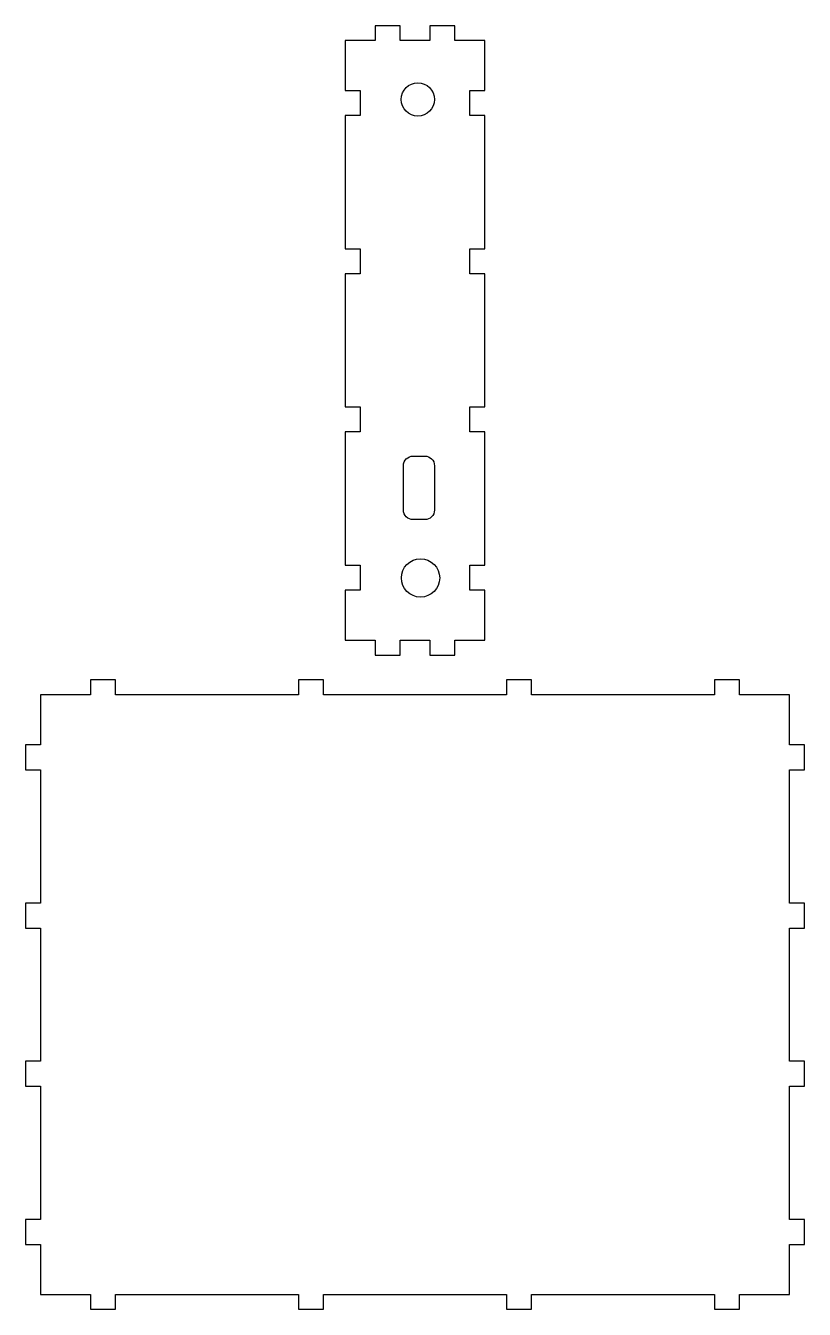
# Model space of a CAD drawing. Header units: metres. Extents: x -78 to 78, y -763 to 78.
# Drawn here: x -78 to 78, y -632 to -375 of the extents above; entities that cross this region are included whole.
import ezdxf

# ---------------------------------------------------------------- set-up
doc = ezdxf.new("R2010")
doc.units = ezdxf.units.M

msp = doc.modelspace()

# ---------------------------------------------------------------- linework, layer by layer
for p, q in [((-3, -375), (-8, -375)), ((-8, -375), (-8, -378)), ((-3, -378), (-3, -375)), ((8, -375), (3, -375)), ((3, -375), (3, -378)), ((8, -378), (8, -375)), ((-8, -378), (-14, -378)), ((-14, -378), (-14, -388)), ((3, -378), (-3, -378)), ((14, -378), (8, -378)), ((14, -388), (14, -378)), ((-14, -388), (-11, -388)), ((-11, -388), (-11, -393)), ((-2.49512, -388.467), (-2.18848, -387.902)), ((-2.18848, -387.902), (-1.78223, -387.409)), ((-1.78223, -387.409), (-1.28906, -387.003)), ((-1.28906, -387.003), (-0.72461, -386.695)), ((-0.72461, -386.695), (-0.09961, -386.502)), ((-0.09961, -386.502), (0.57129, -386.434)), ((0.57129, -386.434), (1.24219, -386.502)), ((1.24219, -386.502), (1.86719, -386.695)), ((1.86719, -386.695), (2.43262, -387.002)), ((2.43262, -387.002), (2.92578, -387.409)), ((2.92578, -387.409), (3.33203, -387.901)), ((3.33203, -387.901), (3.63867, -388.467)), ((11, -393), (11, -388)), ((11, -388), (14, -388)), ((-2.75684, -389.763), (-2.68945, -389.092)), ((-2.68945, -390.434), (-2.75684, -389.763)), ((-2.68945, -389.092), (-2.49512, -388.467)), ((-2.49512, -391.059), (-2.68945, -390.434)), ((3.63867, -388.467), (3.83203, -389.093)), ((3.83203, -390.433), (3.63867, -391.059)), ((3.83203, -389.093), (3.90039, -389.763)), ((3.90039, -389.763), (3.83203, -390.433)), ((-11, -393), (-14, -393)), ((-14, -393), (-14, -419.667)), ((-2.18848, -391.623), (-2.49512, -391.059)), ((-1.78223, -392.116), (-2.18848, -391.623)), ((-1.28906, -392.522), (-1.78223, -392.116)), ((-0.72461, -392.829), (-1.28906, -392.522)), ((-0.09961, -393.024), (-0.72461, -392.829)), ((0.57129, -393.091), (-0.09961, -393.024)), ((1.24219, -393.023), (0.57129, -393.091)), ((1.86719, -392.829), (1.24219, -393.023)), ((2.43262, -392.522), (1.86719, -392.829)), ((2.92578, -392.116), (2.43262, -392.522)), ((3.33203, -391.624), (2.92578, -392.116)), ((3.63867, -391.059), (3.33203, -391.624)), ((14, -393), (11, -393)), ((14, -419.667), (14, -393)), ((-14, -419.667), (-11, -419.667)), ((-11, -419.667), (-11, -424.667)), ((11, -424.667), (11, -419.667)), ((11, -419.667), (14, -419.667)), ((-11, -424.667), (-14, -424.667)), ((-14, -424.667), (-14, -451.333)), ((14, -424.667), (11, -424.667)), ((14, -451.333), (14, -424.667)), ((-14, -451.333), (-11, -451.333)), ((-11, -451.333), (-11, -456.333)), ((11, -456.333), (11, -451.333)), ((11, -451.333), (14, -451.333)), ((-11, -456.333), (-14, -456.333)), ((-14, -456.333), (-14, -483)), ((14, -456.333), (11, -456.333)), ((14, -483), (14, -456.333)), ((-2.27148, -462.709), (-2.16016, -462.345)), ((-2.16016, -462.345), (-1.98242, -462.018)), ((-1.98242, -462.018), (-1.74707, -461.732)), ((-1.74707, -461.732), (-1.46094, -461.495)), ((-1.46094, -461.495), (-1.13281, -461.317)), ((-1.13281, -461.317), (-0.76953, -461.207)), ((-0.76953, -461.207), (-0.37988, -461.168)), ((-0.37988, -461.168), (1.96484, -461.168)), ((1.96484, -461.168), (2.35547, -461.207)), ((2.35547, -461.207), (2.71875, -461.317)), ((2.71875, -461.317), (3.04688, -461.495)), ((3.04688, -461.495), (3.33203, -461.732)), ((3.33203, -461.732), (3.56738, -462.018)), ((3.56738, -462.018), (3.74512, -462.345)), ((3.74512, -462.345), (3.85742, -462.709)), ((-2.31055, -463.099), (-2.27148, -462.709)), ((-2.31055, -470.859), (-2.31055, -463.099)), ((3.85742, -462.709), (3.89648, -463.099)), ((3.89648, -463.099), (3.89648, -471.969)), ((-2.31152, -471.969), (-2.31055, -470.859)), ((-2.27148, -472.358), (-2.31152, -471.969)), ((-2.16016, -472.722), (-2.27148, -472.358)), ((-1.98242, -473.05), (-2.16016, -472.722)), ((3.74512, -472.722), (3.56738, -473.05)), ((3.85742, -472.357), (3.74512, -472.722)), ((3.89648, -471.969), (3.85742, -472.357)), ((-1.74707, -473.334), (-1.98242, -473.05)), ((-1.46094, -473.571), (-1.74707, -473.334)), ((-1.13281, -473.749), (-1.46094, -473.571)), ((-0.76953, -473.862), (-1.13281, -473.749)), ((-0.37988, -473.898), (-0.76953, -473.862)), ((1.96484, -473.898), (-0.37988, -473.898)), ((2.35547, -473.862), (1.96484, -473.898)), ((2.71875, -473.749), (2.35547, -473.862)), ((3.04688, -473.571), (2.71875, -473.749)), ((3.33203, -473.334), (3.04688, -473.571)), ((3.56738, -473.05), (3.33203, -473.334)), ((-14, -483), (-11, -483)), ((-11, -483), (-11, -488)), ((-2.08008, -483.418), (-1.61133, -482.85)), ((-1.61133, -482.85), (-1.04199, -482.38)), ((-1.04199, -482.38), (-0.38965, -482.025)), ((-0.38965, -482.025), (0.33105, -481.803)), ((0.33105, -481.803), (1.10449, -481.725)), ((1.10449, -481.725), (1.87891, -481.803)), ((1.87891, -481.803), (2.60059, -482.025)), ((2.60059, -482.025), (3.25195, -482.38)), ((3.25195, -482.38), (3.82129, -482.85)), ((3.82129, -482.85), (4.29004, -483.418)), ((11, -488), (11, -483)), ((11, -483), (14, -483)), ((-2.73633, -485.565), (-2.6582, -484.791)), ((-2.6582, -486.339), (-2.73633, -485.565)), ((-2.6582, -484.791), (-2.43359, -484.069)), ((-2.43359, -484.069), (-2.08008, -483.418)), ((4.29004, -483.418), (4.64453, -484.069)), ((4.64453, -484.069), (4.86719, -484.791)), ((4.86719, -484.791), (4.94629, -485.565)), ((4.94629, -485.565), (4.86719, -486.339)), ((-11, -488), (-14, -488)), ((-14, -488), (-14, -498)), ((-2.43359, -487.061), (-2.6582, -486.339)), ((-2.08008, -487.712), (-2.43359, -487.061)), ((-1.61133, -488.28), (-2.08008, -487.712)), ((-1.04199, -488.749), (-1.61133, -488.28)), ((3.82129, -488.28), (3.25195, -488.749)), ((4.29004, -487.712), (3.82129, -488.28)), ((4.64453, -487.061), (4.29004, -487.712)), ((4.86719, -486.339), (4.64453, -487.061)), ((14, -488), (11, -488)), ((14, -498), (14, -488)), ((-0.38965, -489.104), (-1.04199, -488.749)), ((0.33105, -489.328), (-0.38965, -489.104)), ((1.10449, -489.405), (0.33105, -489.328)), ((1.87891, -489.328), (1.10449, -489.405)), ((2.60059, -489.104), (1.87891, -489.328)), ((3.25195, -488.749), (2.60059, -489.104)), ((-14, -498), (-8, -498)), ((-8, -498), (-8, -501)), ((-3, -498), (3, -498)), ((-3, -501), (-3, -498)), ((3, -498), (3, -501)), ((8, -501), (8, -498)), ((8, -498), (14, -498)), ((-8, -501), (-3, -501)), ((3, -501), (8, -501)), ((-60, -506), (-65, -506)), ((-65, -506), (-65, -509)), ((-60, -509), (-60, -506)), ((-18.3333, -506), (-23.3333, -506)), ((-23.3333, -506), (-23.3333, -509)), ((-18.3333, -509), (-18.3333, -506)), ((23.3333, -506), (18.3333, -506)), ((18.3333, -506), (18.3333, -509)), ((23.3333, -509), (23.3333, -506)), ((65, -506), (60, -506)), ((60, -506), (60, -509)), ((65, -509), (65, -506)), ((-65, -509), (-75, -509)), ((-75, -509), (-75, -519)), ((-23.3333, -509), (-60, -509)), ((18.3333, -509), (-18.3333, -509)), ((60, -509), (23.3333, -509)), ((75, -509), (65, -509)), ((75, -519), (75, -509)), ((-75, -519), (-78, -519)), ((-78, -519), (-78, -524)), ((78, -519), (75, -519)), ((78, -524), (78, -519)), ((-78, -524), (-75, -524)), ((-75, -524), (-75, -550.667)), ((75, -550.667), (75, -524)), ((75, -524), (78, -524)), ((-75, -550.667), (-78, -550.667)), ((-78, -550.667), (-78, -555.667)), ((78, -550.667), (75, -550.667)), ((78, -555.667), (78, -550.667)), ((-78, -555.667), (-75, -555.667)), ((-75, -555.667), (-75, -582.333)), ((75, -582.333), (75, -555.667)), ((75, -555.667), (78, -555.667)), ((-75, -582.333), (-78, -582.333)), ((-78, -582.333), (-78, -587.333)), ((78, -582.333), (75, -582.333)), ((78, -587.333), (78, -582.333)), ((-78, -587.333), (-75, -587.333)), ((-75, -587.333), (-75, -614)), ((75, -614), (75, -587.333)), ((75, -587.333), (78, -587.333)), ((-75, -614), (-78, -614)), ((-78, -614), (-78, -619)), ((78, -614), (75, -614)), ((78, -619), (78, -614)), ((-78, -619), (-75, -619)), ((-75, -619), (-75, -629)), ((75, -629), (75, -619)), ((75, -619), (78, -619)), ((-75, -629), (-65, -629)), ((-65, -629), (-65, -632)), ((-60, -629), (-23.3333, -629)), ((-60, -632), (-60, -629)), ((-23.3333, -629), (-23.3333, -632)), ((-18.3333, -632), (-18.3333, -629)), ((-18.3333, -629), (18.3333, -629)), ((18.3333, -629), (18.3333, -632)), ((23.3333, -632), (23.3333, -629)), ((23.3333, -629), (60, -629)), ((60, -629), (60, -632)), ((65, -632), (65, -629)), ((65, -629), (75, -629)), ((-65, -632), (-60, -632)), ((-23.3333, -632), (-18.3333, -632)), ((18.3333, -632), (23.3333, -632)), ((60, -632), (65, -632))]:
    msp.add_line(p, q)

doc.saveas('drawing.dxf')
